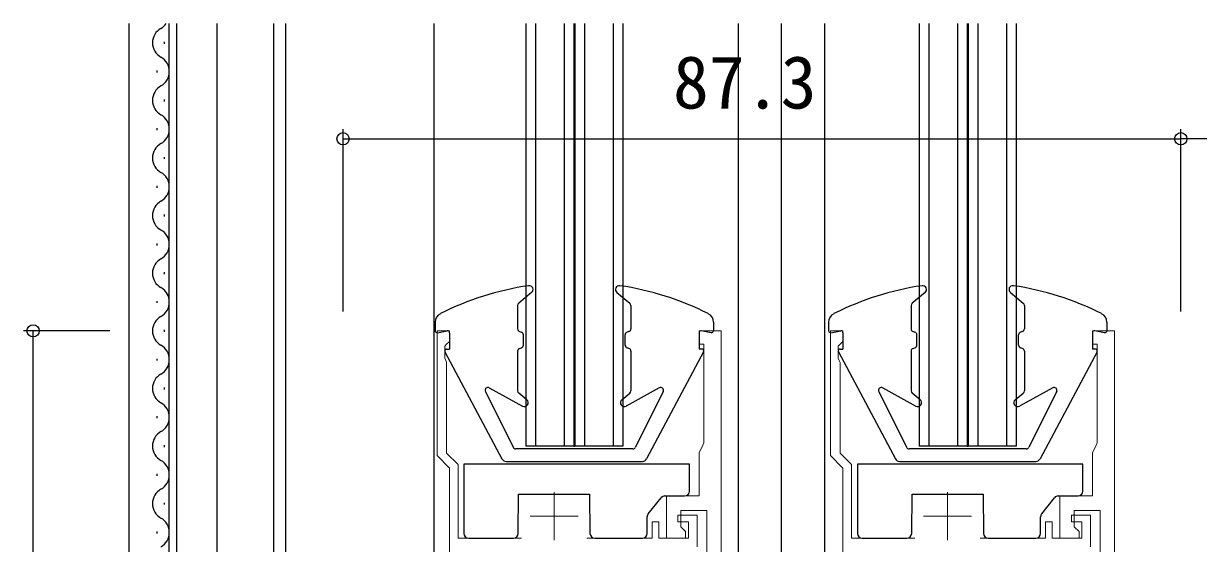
# Model space of a CAD drawing. Units: millimetres, scale not verified. Extents: x -437 to 438, y -281 to 279.
# Drawn here: x -362.8 to -240.4, y -87.5 to -33.3 of the extents above; entities that cross this region are included whole.
import ezdxf
from ezdxf.enums import TextEntityAlignment as Align

# ---------------------------------------------------------------- set-up
doc = ezdxf.new("R2010")
doc.units = ezdxf.units.MM
doc.header["$LTSCALE"] = 2
doc.layers.add('0-2_YKK_11', color=7, linetype='Continuous', lineweight=18)
for name, color, linetype in [('0-4_YKK_12', 2, 'Continuous'), ('0-5_YKK_13', 4, 'Continuous'), ('0-7_YKK_D', 6, 'Continuous')]:
    doc.layers.add(name, color=color, linetype=linetype)
doc.styles.add('ＭＳ ゴシック', font='')
doc.styles.get('ＭＳ ゴシック').set_extended_font_data('MS Gothic')

msp = doc.modelspace()

# ---------------------------------------------------------------- linework, layer by layer
at = {"layer": '0-2_YKK_11'}
for p, q in [((-307.5, -82.103), (-307.5, -87.103)), ((-266.5, -82.103), (-266.5, -87.103)), ((-310, -84.603), (-305, -84.603)), ((-269, -84.603), (-264, -84.603))]:
    msp.add_line(p, q, dxfattribs=at)
for points in [[(-318.4, -139.303), (-318.4, -79.603), (-319.7, -78.303), (-319.7, -65.303), (-318.4, -65.303), (-318.4, -66.403), (-318.7, -66.703), (-318.9, -66.903), (-318.9, -68.156), (-318.8, -68.379), (-318.7, -68.603), (-318.7, -78.03), (-317.5, -79.23), (-317.5, -86.903), (-310.898, -86.903)], [(-292.4, -66.703), (-292.4, -65.303), (-290.1, -65.303)], [(-290.1, -65.303), (-290.1, -139.303)], [(-277.4, -139.303), (-277.4, -79.603), (-278.7, -78.303), (-278.7, -65.303), (-277.4, -65.303), (-277.4, -66.403), (-277.7, -66.703), (-277.9, -66.903), (-277.9, -68.156), (-277.8, -68.379), (-277.7, -68.603), (-277.7, -78.03), (-276.5, -79.23), (-276.5, -86.903), (-269.898, -86.903)], [(-251.4, -66.703), (-251.4, -65.303), (-249.1, -65.303)], [(-249.1, -65.303), (-249.1, -139.303)], [(-291.6, -88.903), (-291.6, -84.003), (-294.3, -84.003), (-294.3, -85.703), (-293.8, -86.203), (-293.8, -86.903), (-295.8, -86.903), (-295.8, -82.503), (-292.4, -82.503), (-292.4, -78.003), (-292.015, -77.215), (-291.9, -76.978), (-291.9, -66.703), (-292.4, -66.703)], [(-250.6, -88.903), (-250.6, -84.003), (-253.3, -84.003), (-253.3, -85.703), (-252.8, -86.203), (-252.8, -86.903), (-254.8, -86.903), (-254.8, -82.503), (-251.4, -82.503), (-251.4, -78.003), (-251.015, -77.215), (-250.9, -76.978), (-250.9, -66.703), (-251.4, -66.703)], [(-304.101, -86.903), (-297.3, -86.903), (-297.3, -85.203), (-296.6, -85.203), (-296.6, -86.903), (-293.5, -86.903), (-293.5, -85.203), (-294.6, -85.203), (-294.6, -84.503), (-292.6, -84.503), (-292.6, -87.803)], [(-263.101, -86.903), (-256.3, -86.903), (-256.3, -85.203), (-255.6, -85.203), (-255.6, -86.903), (-252.5, -86.903), (-252.5, -85.203), (-253.6, -85.203), (-253.6, -84.503), (-251.6, -84.503), (-251.6, -87.803)]]:
    msp.add_lwpolyline(points, dxfattribs=at)
at = {"layer": '0-4_YKK_12'}
for p, q in [((-351.8, -151.803), (-351.8, -33.3)), ((-347.6, -115.611), (-347.6, -33.3)), ((-346.8, -114.803), (-346.8, -33.3)), ((-342.6, -114.803), (-342.6, -33.3)), ((-336.7, -116.493), (-336.7, -33.3)), ((-335.5, -33.3), (-335.5, -109.688)), ((-320, -138.296), (-320, -33.3)), ((-310.45, -33.3), (-310.45, -77.303)), ((-309.45, -33.3), (-309.45, -77.303)), ((-306.45, -33.3), (-306.45, -77.303)), ((-305.45, -33.3), (-305.45, -77.303)), ((-305.35, -33.3), (-305.35, -77.303)), ((-304.35, -33.3), (-304.35, -77.303)), ((-301.35, -33.3), (-301.35, -77.303)), ((-300.35, -33.3), (-300.35, -77.303)), ((-288.3, -91.677), (-288.3, -33.3)), ((-283.8, -138.296), (-283.8, -33.3)), ((-279.3, -138.296), (-279.3, -33.3)), ((-269.45, -33.3), (-269.45, -77.303)), ((-268.45, -33.3), (-268.45, -77.303)), ((-265.45, -33.3), (-265.45, -77.303)), ((-264.45, -33.3), (-264.45, -77.303)), ((-264.35, -33.3), (-264.35, -77.303)), ((-263.35, -33.3), (-263.35, -77.303)), ((-260.35, -33.3), (-260.35, -77.303)), ((-259.35, -33.3), (-259.35, -77.303)), ((-348.1, -35.405), (-348.1, -35.205)), ((-348.86, -38.405), (-348.86, -38.205)), ((-348.1, -41.405), (-348.1, -41.205)), ((-348.86, -44.405), (-348.86, -44.205)), ((-348.1, -47.405), (-348.1, -47.205)), ((-348.86, -50.405), (-348.86, -50.205)), ((-348.1, -53.405), (-348.1, -53.205)), ((-348.86, -56.405), (-348.86, -56.205)), ((-348.1, -59.405), (-348.1, -59.205)), ((-348.86, -62.405), (-348.86, -62.205)), ((-348.1, -65.405), (-348.1, -65.205)), ((-348.86, -68.405), (-348.86, -68.205)), ((-348.1, -71.405), (-348.1, -71.205)), ((-348.86, -74.405), (-348.86, -74.205)), ((-348.1, -77.405), (-348.1, -77.205)), ((-305.45, -77.303), (-310.45, -77.303)), ((-305.45, -77.303), (-305.35, -77.303)), ((-300.35, -77.303), (-305.35, -77.303)), ((-264.45, -77.303), (-269.45, -77.303)), ((-264.45, -77.303), (-264.35, -77.303)), ((-259.35, -77.303), (-264.35, -77.303)), ((-348.86, -80.405), (-348.86, -80.205)), ((-348.1, -83.405), (-348.1, -83.205)), ((-348.86, -86.405), (-348.86, -86.205))]:
    msp.add_line(p, q, dxfattribs=at)
for centre, start, end in [((-347.641, -35.305), 119.20255, 240.79746), ((-349.318, -32.305), 299.20255, 324.60066), ((-349.318, -38.305), 299.20255, 60.79746), ((-347.641, -41.305), 119.20255, 240.79746), ((-349.318, -44.305), 299.20255, 60.79746), ((-347.641, -47.305), 119.20255, 240.79746), ((-349.318, -50.305), 299.20255, 60.79746), ((-347.641, -53.305), 119.20255, 240.79746), ((-349.318, -56.305), 299.20255, 60.79746), ((-347.641, -59.305), 119.20255, 240.79746), ((-349.318, -62.305), 299.20255, 60.79746), ((-347.641, -65.305), 119.20255, 240.79746), ((-349.318, -68.305), 299.20255, 60.79746), ((-347.641, -71.305), 119.20255, 240.79746), ((-349.318, -74.305), 299.20255, 60.79746), ((-347.641, -77.305), 119.20255, 240.79746), ((-349.318, -80.305), 299.20255, 60.79746), ((-347.641, -83.305), 119.20255, 240.79746), ((-349.318, -86.305), 299.20255, 60.79746)]:
    msp.add_arc(centre, 1.718, start, end, dxfattribs=at)
at = {"layer": '0-5_YKK_13'}
for p, q in [((-309.843, -61.309), (-311.192, -62.442)), ((-300.957, -61.309), (-299.607, -62.442)), ((-268.843, -61.309), (-270.192, -62.442)), ((-259.957, -61.309), (-258.607, -62.442)), ((-311.3, -62.672), (-311.3, -65.087)), ((-299.5, -62.672), (-299.5, -65.087)), ((-270.3, -62.672), (-270.3, -65.087)), ((-258.5, -62.672), (-258.5, -65.087)), ((-319.9, -64.411), (-319.9, -65.303)), ((-290.9, -64.411), (-290.9, -65.303)), ((-278.9, -64.411), (-278.9, -65.303)), ((-249.9, -64.411), (-249.9, -65.303)), ((-319.663, -65.499), (-318.637, -65.306)), ((-318.4, -65.503), (-318.4, -67.203)), ((-311.095, -65.371), (-310.905, -65.434)), ((-310.7, -66.787), (-310.7, -65.719)), ((-300.1, -66.787), (-300.1, -65.719)), ((-299.705, -65.371), (-299.894, -65.434)), ((-292.4, -65.503), (-292.4, -67.203)), ((-291.137, -65.499), (-292.163, -65.306)), ((-278.663, -65.499), (-277.637, -65.306)), ((-277.4, -65.503), (-277.4, -67.203)), ((-270.095, -65.371), (-269.905, -65.434)), ((-269.7, -66.787), (-269.7, -65.719)), ((-259.1, -66.787), (-259.1, -65.719)), ((-258.705, -65.371), (-258.894, -65.434)), ((-251.4, -65.503), (-251.4, -67.203)), ((-250.137, -65.499), (-251.163, -65.306)), ((-318.7, -67.203), (-318.4, -67.203)), ((-311.095, -67.134), (-310.905, -67.071)), ((-299.705, -67.134), (-299.894, -67.071)), ((-292.1, -67.203), (-292.4, -67.203)), ((-277.7, -67.203), (-277.4, -67.203)), ((-270.095, -67.134), (-269.905, -67.071)), ((-258.705, -67.134), (-258.894, -67.071)), ((-251.1, -67.203), (-251.4, -67.203)), ((-318.876, -67.497), (-312.941, -78.638)), ((-311.3, -67.419), (-311.3, -71.553)), ((-299.5, -67.419), (-299.5, -71.553)), ((-291.923, -67.497), (-297.859, -78.638)), ((-277.876, -67.497), (-271.941, -78.638)), ((-270.3, -67.419), (-270.3, -71.553)), ((-258.5, -67.419), (-258.5, -71.553)), ((-250.923, -67.497), (-256.859, -78.638)), ((-314.668, -71.636), (-311.782, -77.436)), ((-314.255, -71.24), (-310.793, -73.153)), ((-310.343, -72.496), (-311.192, -71.783)), ((-300.457, -72.496), (-299.607, -71.783)), ((-296.545, -71.24), (-300.006, -73.153)), ((-296.131, -71.636), (-299.017, -77.436)), ((-273.668, -71.636), (-270.782, -77.436)), ((-273.255, -71.24), (-269.793, -73.153)), ((-269.343, -72.496), (-270.192, -71.783)), ((-259.457, -72.496), (-258.607, -71.783)), ((-255.545, -71.24), (-259.006, -73.153)), ((-255.131, -71.636), (-258.017, -77.436)), ((-299.285, -77.603), (-311.514, -77.603)), ((-258.285, -77.603), (-270.514, -77.603)), ((-316.9, -79.203), (-316.9, -86.403)), ((-293.4, -79.203), (-316.9, -79.203)), ((-312.499, -78.903), (-298.3, -78.903)), ((-293.4, -82.003), (-293.4, -79.203)), ((-275.9, -79.203), (-275.9, -86.403)), ((-252.4, -79.203), (-275.9, -79.203)), ((-271.499, -78.903), (-257.3, -78.903)), ((-252.4, -82.003), (-252.4, -79.203)), ((-311.236, -86.407), (-311.2, -82.303)), ((-311.2, -82.303), (-303.8, -82.303)), ((-303.8, -82.303), (-303.764, -86.407)), ((-297.691, -84.366), (-296.35, -82.69)), ((-295.96, -82.503), (-293.9, -82.503)), ((-270.236, -86.407), (-270.2, -82.303)), ((-270.2, -82.303), (-262.8, -82.303)), ((-262.8, -82.303), (-262.764, -86.407)), ((-256.691, -84.366), (-255.35, -82.69)), ((-254.96, -82.503), (-252.9, -82.503)), ((-297.8, -86.403), (-297.8, -84.678)), ((-256.8, -86.403), (-256.8, -84.678)), ((-316.4, -86.903), (-311.736, -86.903)), ((-303.264, -86.903), (-298.3, -86.903)), ((-275.4, -86.903), (-270.736, -86.903)), ((-262.264, -86.903), (-257.3, -86.903))]:
    msp.add_line(p, q, dxfattribs=at)
for centre, radius, start, end in [((-305.815, -90.291), 30, 98.32236, 116.81981), ((-310.1, -61.003), 0.4, 310, 98.32236), ((-300.7, -61.003), 0.4, 81.67764, 230), ((-304.984, -90.291), 30, 63.18019, 81.67764), ((-264.815, -90.291), 30, 98.32236, 116.81981), ((-269.1, -61.003), 0.4, 310, 98.32236), ((-259.7, -61.003), 0.4, 81.67764, 230), ((-263.984, -90.291), 30, 63.18019, 81.67764), ((-311, -62.672), 0.3, 130, 180), ((-299.8, -62.672), 0.3, 0, 50), ((-270, -62.672), 0.3, 130, 180), ((-258.8, -62.672), 0.3, 0, 50), ((-318.9, -64.411), 1, 116.81981, 180), ((-291.9, -64.411), 1, 360, 63.18019), ((-277.9, -64.411), 1, 116.81981, 180), ((-250.9, -64.411), 1, 360, 63.18019), ((-319.7, -65.303), 0.2, 180, 280.65851), ((-318.6, -65.503), 0.2, 0, 100.65851), ((-311, -65.087), 0.3, 180, 251.56429), ((-311, -65.719), 0.3, 0, 71.56429), ((-299.8, -65.719), 0.3, 108.43571, 180), ((-299.8, -65.087), 0.3, 288.43571, 0), ((-292.2, -65.503), 0.2, 79.34149, 180), ((-291.1, -65.303), 0.2, 259.34149, 0), ((-278.7, -65.303), 0.2, 180, 280.65851), ((-277.6, -65.503), 0.2, 0, 100.65851), ((-270, -65.087), 0.3, 180, 251.56429), ((-270, -65.719), 0.3, 0, 71.56429), ((-258.8, -65.719), 0.3, 108.43571, 180), ((-258.8, -65.087), 0.3, 288.43571, 0), ((-251.2, -65.503), 0.2, 79.34149, 180), ((-250.1, -65.303), 0.2, 259.34149, 0), ((-318.7, -67.403), 0.2, 90, 208.04641), ((-311, -67.419), 0.3, 108.43571, 180), ((-311, -66.787), 0.3, 288.43571, 0), ((-299.8, -66.787), 0.3, 180, 251.56429), ((-299.8, -67.419), 0.3, 0, 71.56429), ((-292.1, -67.403), 0.2, 331.95359, 90), ((-277.7, -67.403), 0.2, 90, 208.04641), ((-270, -67.419), 0.3, 108.43571, 180), ((-270, -66.787), 0.3, 288.43571, 0), ((-258.8, -66.787), 0.3, 180, 251.56429), ((-258.8, -67.419), 0.3, 0, 71.56429), ((-251.1, -67.403), 0.2, 331.95359, 90), ((-314.4, -71.503), 0.3, 61.07656, 206.45265), ((-311, -71.553), 0.3, 180, 230), ((-299.8, -71.553), 0.3, 310, 0), ((-296.4, -71.503), 0.3, 333.54735, 118.92344), ((-273.4, -71.503), 0.3, 61.07656, 206.45265), ((-270, -71.553), 0.3, 180, 230), ((-258.8, -71.553), 0.3, 310, 0), ((-255.4, -71.503), 0.3, 333.54735, 118.92344), ((-310.6, -72.803), 0.4, 241.07656, 50), ((-300.2, -72.803), 0.4, 130, 298.92344), ((-269.6, -72.803), 0.4, 241.07656, 50), ((-259.2, -72.803), 0.4, 130, 298.92344), ((-311.514, -77.303), 0.3, 206.45265, 270), ((-299.285, -77.303), 0.3, 270, 333.54735), ((-270.514, -77.303), 0.3, 206.45265, 270), ((-258.285, -77.303), 0.3, 270, 333.54735), ((-312.499, -78.403), 0.5, 208.04641, 270), ((-298.3, -78.403), 0.5, 270, 331.95359), ((-271.499, -78.403), 0.5, 208.04641, 270), ((-257.3, -78.403), 0.5, 270, 331.95359), ((-293.9, -82.003), 0.5, 270, 0), ((-252.9, -82.003), 0.5, 270, 0), ((-295.96, -83.003), 0.5, 90, 141.34019), ((-254.96, -83.003), 0.5, 90, 141.34019), ((-297.3, -84.678), 0.5, 141.34019, 180), ((-256.3, -84.678), 0.5, 141.34019, 180), ((-316.4, -86.403), 0.5, 180, 270), ((-311.736, -86.403), 0.5, 270, 359.5), ((-303.264, -86.403), 0.5, 180.5, 270), ((-298.3, -86.403), 0.5, 270, 0), ((-275.4, -86.403), 0.5, 180, 270), ((-270.736, -86.403), 0.5, 270, 359.5), ((-262.264, -86.403), 0.5, 180.5, 270), ((-257.3, -86.403), 0.5, 270, 0)]:
    msp.add_arc(centre, radius, start, end, dxfattribs=at)
at = {"layer": '0-7_YKK_D'}
for p, q in [((-329.5, -63.303), (-329.5, -44.303)), ((-329.5, -45.303), (-242.2, -45.303)), ((-242.2, -63.303), (-242.2, -44.303)), ((-242.2, -63.303), (-242.2, -44.303)), ((-209.202, -45.303), (-242.2, -45.303)), ((-353.8, -65.302), (-362.796, -65.301)), ((-361.799, -139.301), (-361.796, -65.301))]:
    msp.add_line(p, q, dxfattribs=at)
for centre in [(-329.5, -45.303), (-242.2, -45.303), (-242.2, -45.303), (-361.796, -65.301)]:
    msp.add_circle(centre, 0.637, dxfattribs=at)

# ---------------------------------------------------------------- texts
at = {"layer": '0-7_YKK_D', "style": 'ＭＳ ゴシック'}
msp.add_text('87.3', height=5.499, dxfattribs=at).set_placement((-295.118, -43.803), align=Align.BOTTOM_LEFT)

doc.saveas('drawing.dxf')
